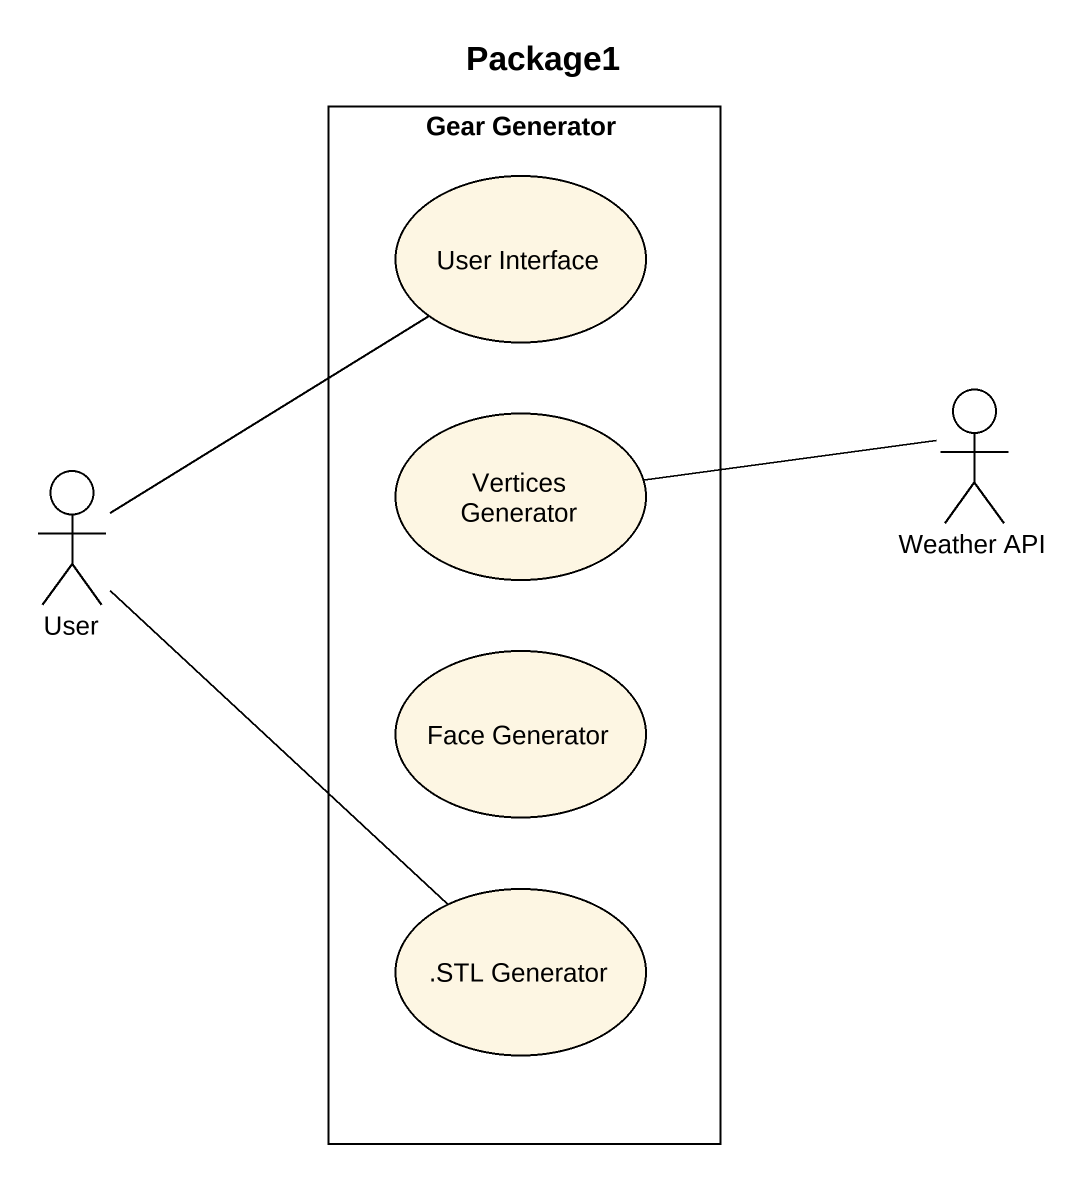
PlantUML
@startuml
title Package1
rectangle "Gear Generator" as Gear_Generator {
  usecase "User Interface" as User_Interface
  usecase "Vertices Generator" as Vertices_Generator
  usecase "Face Generator" as Face_Generator
  usecase ".STL Generator" as STL_Generator
}
actor User
actor "Weather API" as Weather_API
User -up- User_Interface
User -- STL_Generator
Weather_API -left- Vertices_Generator
@enduml
